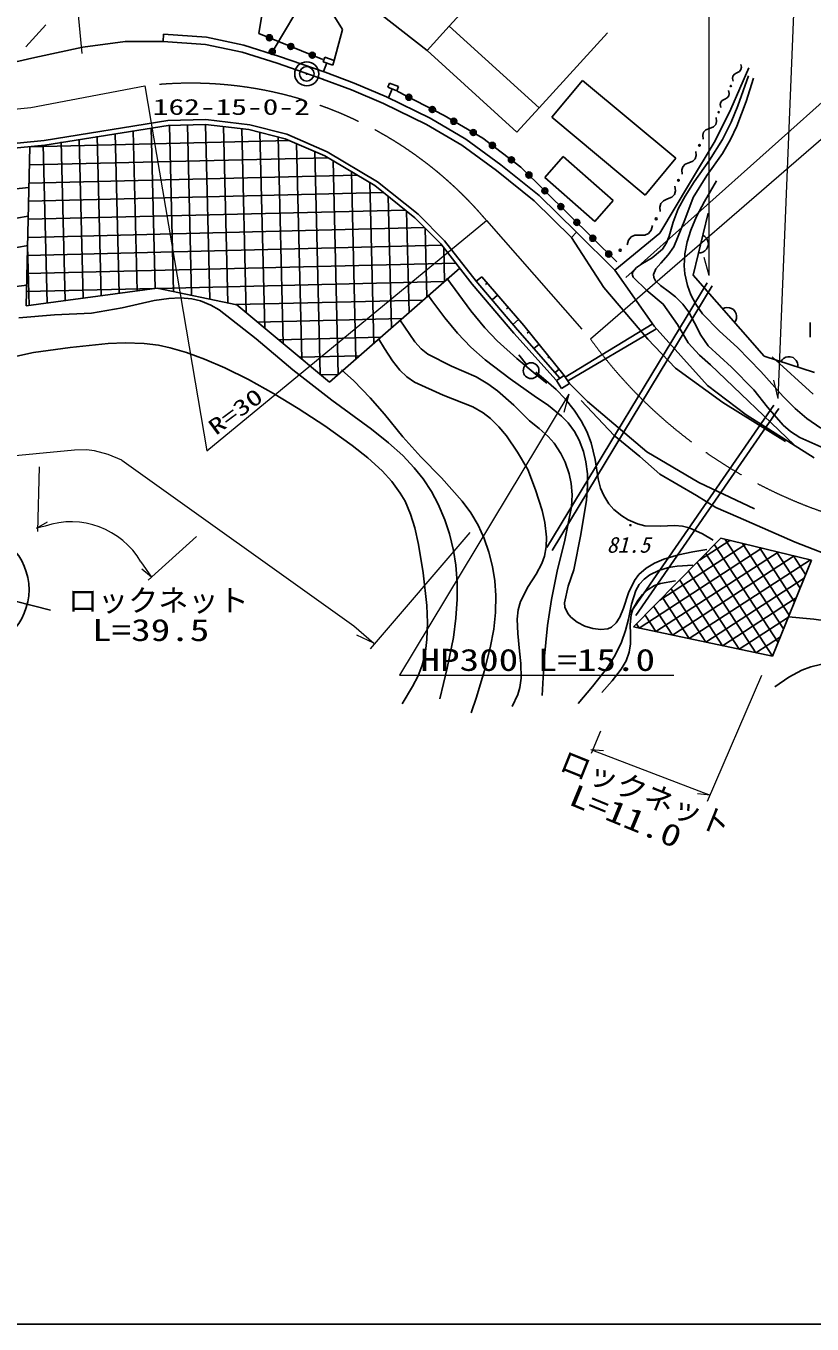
# Model space of a CAD drawing. Units: millimetres, scale not verified. Extents: x 40000 to 680000, y 20000 to 380000.
# Drawn here: x 174994 to 240182, y 205000 to 312699 of the extents above; entities that cross this region are included whole.
import ezdxf
from ezdxf.enums import TextEntityAlignment as Align

# ---------------------------------------------------------------- set-up
doc = ezdxf.new("R2010")
doc.units = ezdxf.units.MM
doc.header["$LTSCALE"] = 1000
doc.linetypes.add('CHAIN', pattern=[18.5, 12, -1.5, 3.5, -1.5])
for name, color, linetype, lineweight in [('M-BGD', 7, 'Continuous', 25), ('M-BGD-EXST', 7, 'Continuous', 25), ('M-BMK', 2, 'CHAIN', 13), ('M-BMK-SRVR', 3, 'Continuous', 25), ('M-STR-HTXT', 7, 'Continuous', 13), ('M-TTL-BAND', 7, 'Continuous', 25)]:
    doc.layers.add(name, color=color, linetype=linetype, lineweight=lineweight)
doc.styles.add('ＭＳ ゴシック', font='')
doc.styles.get('ＭＳ ゴシック').set_extended_font_data('MS Gothic')

msp = doc.modelspace()

# ---------------------------------------------------------------- linework, layer by layer
at = {"layer": 'M-BGD'}
for p, q in [((194299, 312085), (195498, 319207)), ((215756, 318907), (210088, 312672)), ((201253, 312417), (198344, 317104)), ((203353, 314518), (208252, 310652)), ((174979, 310960), (176647, 312781)), ((200562, 309838), (201253, 312417)), ((208252, 310652), (210088, 312672)), ((210088, 312672), (217541, 305896)), ((210088, 312672), (217541, 305896)), ((183225, 311414), (179703, 310933)), ((186360, 311422), (183225, 311414)), ((186360, 311422), (186404, 312021)), ((189890, 311162), (186360, 311422)), ((189975, 311758), (186404, 312021)), ((193073, 311101), (189975, 311758)), ((199622, 309911), (194299, 312085)), ((217541, 305896), (223209, 312131)), ((179703, 310933), (175720, 310078)), ((192920, 310520), (189890, 311162)), ((195838, 309599), (192920, 310520)), ((196026, 310168), (193073, 311101)), ((215705, 303877), (208252, 310652)), ((175720, 310078), (171041, 309030)), ((199615, 308288), (195838, 309599)), ((199812, 308855), (196026, 310168)), ((199785, 310109), (199653, 309731)), ((199653, 309731), (200431, 309460)), ((199653, 309731), (200431, 309460)), ((199933, 309634), (199656, 308909)), ((200562, 309838), (199785, 310109)), ((200431, 309460), (200562, 309838)), ((233456, 305789), (234947, 309235)), ((234274, 309510), (234324, 309276)), ((234324, 309276), (234287, 309081)), ((201978, 307389), (199599, 308294)), ((202200, 307947), (199812, 308855)), ((221138, 308172), (218599, 305125)), ((228880, 301720), (221138, 308172)), ((233616, 308546), (233579, 308351)), ((233579, 308351), (233629, 308116)), ((233740, 308700), (233616, 308546)), ((233952, 308813), (233740, 308700)), ((234163, 308927), (233952, 308813)), ((234287, 309081), (234163, 308927)), ((204647, 306277), (201978, 307389)), ((204896, 306823), (202200, 307947)), ((205151, 307955), (205017, 307613)), ((205017, 307613), (205749, 307326)), ((205017, 307613), (205749, 307326)), ((205357, 307479), (205058, 306743)), ((205883, 307668), (205151, 307955)), ((205749, 307326), (205883, 307668)), ((205769, 307287), (209668, 305263)), ((233266, 307332), (233316, 307098)), ((233316, 307098), (233279, 306903)), ((208224, 304515), (204647, 306277)), ((208508, 305044), (204896, 306823)), ((217541, 305896), (215705, 303877)), ((232608, 306368), (232571, 306173)), ((232571, 306173), (232621, 305939)), ((232732, 306522), (232608, 306368)), ((232943, 306635), (232732, 306522)), ((233155, 306749), (232943, 306635)), ((233279, 306903), (233155, 306749)), ((176495, 303196), (186746, 304848)), ((186746, 304848), (189902, 304925)), ((189902, 304925), (193547, 304494)), ((211466, 303317), (208508, 305044)), ((209668, 305263), (212892, 303389)), ((218599, 305125), (226341, 298673)), ((232152, 303181), (233456, 305789)), ((232237, 305109), (232271, 304781)), ((176547, 302799), (186783, 304449)), ((182399, 303772), (182723, 290522)), ((183894, 304003), (184218, 290726)), ((185389, 304234), (185714, 290930)), ((186783, 304449), (189883, 304524)), ((186884, 304451), (187221, 290666)), ((188383, 304488), (188729, 290351)), ((189883, 304524), (190237, 290036)), ((189883, 304524), (193475, 304100)), ((191388, 304347), (191745, 289721)), ((192892, 304169), (193266, 288907)), ((193475, 304100), (196490, 303347)), ((193547, 304494), (196619, 303727)), ((194400, 303869), (194797, 287631)), ((196619, 303727), (199965, 302267)), ((211136, 302814), (208224, 304515)), ((231195, 303887), (231116, 303627)), ((231388, 304079), (231195, 303887)), ((231693, 304204), (231388, 304079)), ((231999, 304328), (231693, 304204)), ((232191, 304521), (231999, 304328)), ((232271, 304781), (232191, 304521)), ((168368, 302405), (176495, 303196)), ((168405, 302006), (176547, 302799)), ((175310, 302679), (175010, 289470)), ((175310, 302668), (196841, 303194)), ((176420, 302850), (176741, 289706)), ((177915, 303080), (178237, 289910)), ((179409, 303311), (179732, 290114)), ((180904, 303542), (181227, 290318)), ((195910, 303492), (196329, 286355)), ((196490, 303347), (199783, 301911)), ((197424, 302940), (197860, 285078)), ((214004, 300706), (211136, 302814)), ((214370, 301182), (211466, 303317)), ((212892, 303389), (216040, 300990)), ((230010, 299642), (232152, 303181)), ((231116, 303627), (231150, 303298)), ((175276, 301166), (200018, 301771)), ((198940, 302278), (199392, 283802)), ((199783, 301911), (203929, 299450)), ((199965, 302267), (204158, 299780)), ((219542, 301860), (218018, 300119)), ((223702, 298220), (219542, 301860)), ((226341, 298673), (228880, 301720)), ((230492, 301673), (230294, 301475)), ((230574, 301942), (230492, 301673)), ((230539, 302280), (230574, 301942)), ((200460, 301509), (200893, 283792)), ((201982, 300605), (202362, 285078)), ((217149, 298184), (214004, 300706)), ((217547, 298634), (214370, 301182)), ((216040, 300990), (223987, 293118)), ((229466, 301020), (229384, 300752)), ((229384, 300752), (229419, 300414)), ((229664, 301219), (229466, 301020)), ((229979, 301347), (229664, 301219)), ((230294, 301475), (229979, 301347)), ((175242, 299665), (202446, 300330)), ((203505, 299702), (203831, 286363)), ((203929, 299450), (207253, 296777)), ((204158, 299780), (207522, 297074)), ((218018, 300119), (222179, 296479)), ((227564, 295519), (230010, 299642)), ((228814, 299405), (228860, 299028)), ((170105, 298744), (175233, 299301)), ((175208, 298164), (204634, 298883)), ((205033, 298562), (205300, 287649)), ((220661, 295590), (217547, 298634)), ((228208, 298351), (227859, 298201)), ((228557, 298500), (228208, 298351)), ((228774, 298726), (228557, 298500)), ((228860, 299028), (228774, 298726)), ((175174, 296663), (206445, 297427)), ((206564, 297332), (206769, 288935)), ((220241, 295161), (217149, 298184)), ((222179, 296479), (223702, 298220)), ((227641, 297975), (227555, 297674)), ((227555, 297674), (227602, 297296)), ((227859, 298201), (227641, 297975)), ((207253, 296777), (209396, 294609)), ((207522, 297074), (209697, 294874)), ((231565, 297175), (230321, 292028)), ((175139, 295161), (208055, 295966)), ((208099, 295922), (208238, 290220)), ((220661, 295590), (220241, 295161)), ((222909, 291002), (220241, 295161)), ((223815, 292441), (220661, 295590)), ((223815, 292441), (227564, 295519)), ((225183, 295199), (224974, 294933)), ((225492, 295335), (225183, 295199)), ((225902, 295341), (225492, 295335)), ((226312, 295348), (225902, 295341)), ((226622, 295484), (226312, 295348)), ((226831, 295749), (226622, 295484)), ((226939, 296145), (226831, 295749)), ((231280, 295230), (231119, 295330)), ((231405, 295107), (231280, 295230)), ((231515, 294926), (231405, 295107)), ((175105, 293660), (209482, 294500)), ((175124, 294480), (175246, 289502)), ((209396, 294609), (212011, 291285)), ((209639, 294301), (209707, 291506)), ((209697, 294874), (212321, 291538)), ((224974, 294933), (224865, 294537)), ((231123, 293941), (231304, 294051)), ((231304, 294051), (231426, 294176)), ((231426, 294176), (231527, 294337)), ((231567, 294759), (231515, 294926)), ((231527, 294337), (231583, 294570)), ((231583, 294570), (231567, 294759)), ((175071, 292159), (210640, 293028)), ((230767, 293872), (230956, 293888)), ((230956, 293888), (231123, 293941)), ((200167, 283157), (210969, 292610)), ((212801, 291877), (212321, 291538)), ((212801, 291877), (216277, 287834)), ((223815, 292441), (227104, 287785)), ((230321, 292028), (236203, 285297)), ((175010, 289470), (185862, 290950)), ((175037, 290657), (185611, 290916)), ((185862, 290950), (192472, 289569)), ((185982, 290925), (209706, 291505)), ((212011, 291285), (215460, 287220)), ((212321, 291538), (215763, 287481)), ((213235, 291372), (213101, 291256)), ((218194, 269428), (231474, 291385)), ((218622, 269169), (231902, 291126)), ((226571, 286706), (222909, 291002)), ((192411, 289582), (207942, 289961)), ((214104, 290361), (213651, 289971)), ((200167, 283157), (192472, 289569)), ((214973, 289350), (214835, 289231)), ((232943, 289300), (232768, 289227)), ((233116, 289331), (232943, 289300)), ((233327, 289317), (233116, 289331)), ((233494, 289263), (233327, 289317)), ((233657, 289167), (233494, 289263)), ((233815, 288986), (233657, 289167)), ((233889, 288811), (233815, 288986)), ((233920, 288639), (233889, 288811)), ((233905, 288428), (233920, 288639)), ((194204, 288125), (206178, 288418)), ((215843, 288340), (215375, 287938)), ((216277, 287834), (219633, 283701)), ((219702, 283564), (226930, 287961)), ((227104, 287785), (231519, 282880)), ((233756, 288097), (233852, 288261)), ((233852, 288261), (233905, 288428)), ((240024, 288089), (240024, 286889)), ((195954, 286667), (204415, 286874)), ((215460, 287220), (218953, 283309)), ((215763, 287481), (219274, 283483)), ((216697, 287318), (216558, 287205)), ((219916, 283216), (227216, 287551)), ((228847, 284301), (226571, 286706)), ((217536, 286284), (217114, 285942)), ((197703, 285210), (202651, 285331)), ((216490, 284612), (215876, 285401)), ((218375, 285251), (218260, 285158)), ((236203, 285297), (240389, 283939)), ((237695, 285002), (237583, 284849)), ((237827, 285117), (237695, 285002)), ((238016, 285213), (237827, 285117)), ((238187, 285253), (238016, 285213)), ((238376, 285254), (238187, 285253)), ((238605, 285180), (238376, 285254)), ((238757, 285067), (238605, 285180)), ((238872, 284936), (238757, 285067)), ((238969, 284747), (238872, 284936)), ((239008, 284576), (238969, 284747)), ((239010, 284386), (239008, 284576)), ((199452, 283752), (200887, 283787)), ((217396, 283693), (218177, 283068)), ((219213, 284218), (218872, 283941)), ((218984, 283289), (219633, 283701)), ((219408, 282622), (218984, 283289)), ((219633, 283701), (220057, 283033)), ((232798, 281467), (228847, 284301)), ((220057, 283033), (219408, 282622)), ((220057, 283033), (221569, 281550)), ((231519, 282880), (234707, 280427)), ((223767, 278713), (221040, 281621)), ((221569, 281550), (226474, 277369)), ((225159, 264057), (237023, 281233)), ((237995, 278236), (232798, 281467)), ((225570, 263773), (237434, 280948)), ((234707, 280427), (240349, 276871)), ((225893, 276985), (223767, 278713)), ((227554, 275523), (225893, 276985)), ((226474, 277369), (230797, 274816)), ((230610, 273730), (227554, 275523)), ((230797, 274816), (235412, 272639)), ((232204, 272733), (230610, 273730)), ((234065, 271936), (232204, 272733)), ((238782, 269876), (234065, 271936)), ((232626, 270191), (225387, 262841)), ((225847, 262744), (236030, 269371)), ((227572, 265059), (234692, 269693)), ((230844, 268382), (233354, 270016)), ((237372, 261535), (232091, 269649)), ((240130, 268384), (232626, 270191)), ((237828, 262667), (232988, 270104)), ((238284, 263800), (234403, 269763)), ((238740, 264932), (235818, 269422)), ((244894, 267484), (238782, 269876)), ((227230, 262451), (237368, 269049)), ((228614, 262158), (238706, 268727)), ((229997, 261866), (240044, 268404)), ((235532, 260695), (230654, 268190)), ((236915, 260402), (231373, 268919)), ((236915, 260402), (240130, 268384)), ((239196, 266065), (237233, 269082)), ((239652, 267197), (238648, 268741)), ((240108, 268329), (240062, 268400)), ((234148, 260988), (229936, 267460)), ((232765, 261280), (229218, 266731)), ((231381, 261573), (239521, 266870)), ((229997, 261866), (227781, 265272)), ((231381, 261573), (228499, 266001)), ((232765, 261280), (238869, 265253)), ((228614, 262158), (227062, 264542)), ((225387, 262841), (236915, 260402)), ((225847, 262744), (225626, 263083)), ((227230, 262451), (226344, 263813)), ((234148, 260988), (238218, 263636)), ((235532, 260695), (237567, 262019))]:
    msp.add_line(p, q, dxfattribs=at)
for points in [[(238699, 277950), (231751, 284584), (230863, 285396), (229917, 286419), (229015, 287933), (227849, 289619), (226486, 290754), (225341, 291855), (225278, 292104), (225328, 292302), (225636, 292646), (226133, 292988), (226923, 293473), (227782, 294183), (228115, 294693), (228345, 295248), (228662, 296418), (229085, 297534), (229656, 298590), (230419, 299764), (231687, 301568), (232753, 303287), (233468, 304721), (234033, 306072), (234910, 308567)], [(235320, 308362), (234713, 306441), (233940, 304376), (233433, 303290), (232760, 302116), (231467, 300301), (230315, 298456), (229646, 296606), (228718, 294376), (228255, 293719), (227632, 293030), (227233, 292539), (227031, 292075), (227051, 291834), (227202, 291556), (227620, 291153), (228365, 290617), (228869, 290238), (229481, 289618), (229957, 288948), (230436, 288075), (230968, 287035), (231582, 286148), (233491, 284392), (235368, 282511), (236490, 281072), (237800, 279569), (238392, 279052), (239157, 278560), (241669, 277438)], [(240911, 279322), (239739, 280134), (238771, 280963), (237792, 281947), (235931, 284027), (234002, 286015), (232497, 287388), (231110, 288826), (230534, 289628), (230131, 290395), (229855, 291152), (229640, 292139), (229586, 292798), (229636, 293797), (229827, 294784), (230130, 295750), (230610, 296894), (231251, 298146), (232248, 299863)], [(175186, 296924), (174196, 296755), (173060, 296434), (172342, 296130), (171523, 295646), (170103, 294524), (168549, 293449), (167832, 293130), (166889, 292835), (165500, 292565), (164065, 292397), (163525, 292345)], [(175177, 294471), (174211, 294314), (173143, 294030), (172043, 293612), (170789, 293009), (168145, 291512), (165453, 290121), (164444, 289735), (163105, 289354), (161733, 289087), (160135, 288900), (158111, 288804), (156079, 288808), (150201, 289014)], [(140948, 286978), (143905, 286393), (147063, 285881), (148905, 285682), (150888, 285575), (153276, 285570), (155878, 285673), (159102, 285882), (162537, 286212), (163921, 286458), (165269, 286811), (166203, 287146), (167208, 287622), (169624, 289128), (172048, 290520), (172956, 290862), (173717, 291040), (175078, 291185)], [(217396, 283693), (215693, 285097), (214068, 286575), (213038, 287666), (211895, 289053), (209910, 291773)], [(209320, 256875), (209935, 259416), (210442, 261971), (210656, 263556), (210763, 265155), (210752, 266534), (210632, 267955), (210439, 269168), (210107, 270561), (209731, 271723), (209183, 273026), (208620, 274086), (207936, 275126), (207197, 276049), (206245, 277052), (205062, 278120), (203643, 279250), (200361, 281659), (197127, 284166), (194075, 286728), (191015, 289149), (190334, 289544), (189478, 289898), (188748, 290064), (187804, 290137), (186832, 290087), (185635, 289908), (182966, 289310), (180438, 288873), (177355, 288726), (174404, 288486)], [(217138, 282015), (215156, 283416), (213087, 285009), (211891, 286063), (210777, 287197), (209720, 288476), (208655, 289933), (208412, 290275)], [(216748, 279932), (215463, 281224), (214111, 282422), (213308, 283013), (212330, 283593), (210276, 284474), (208331, 285467), (207774, 285923), (207239, 286500), (205993, 288316)], [(216618, 275895), (215770, 277331), (214856, 278683), (214222, 279450), (213520, 280132), (212906, 280597), (212049, 281086), (209586, 282062), (207208, 283135), (206576, 283587), (206007, 284131), (205387, 284903), (204721, 285927), (204265, 286703)], [(174232, 285300), (175609, 285606), (178659, 286026), (181806, 286354), (183208, 286413), (184796, 286363), (185975, 286220), (186960, 286006), (188301, 285610), (189809, 285053), (191487, 284328), (193450, 283358), (195534, 282206), (197577, 280961), (199766, 279516), (202047, 277886), (203332, 276867), (204525, 275776), (205328, 274894), (206031, 273946), (206429, 273269), (206895, 272198), (207249, 271066), (207556, 269687), (207925, 267313), (208235, 264622), (208300, 263188), (208249, 261782), (208120, 260803), (207844, 259663), (207507, 258770), (207058, 257885), (206183, 256457)], [(240270, 282141), (236879, 285255)], [(204716, 280489), (203537, 281854), (202191, 283247), (201154, 284169)], [(231982, 270036), (231090, 270564), (229996, 271059), (229431, 271200), (228795, 271249), (227594, 271193), (226310, 271237), (225709, 271386), (224938, 271714), (224398, 272046), (223752, 272586), (223339, 273052), (222903, 273740), (222644, 274357), (222447, 275124), (222198, 276727), (221869, 278111), (221497, 279043), (221029, 279926), (220446, 280819), (219699, 281762), (218961, 282536), (217907, 283456), (217269, 283968)], [(217138, 282015), (218317, 281214), (219407, 280332), (219955, 279760), (220475, 279050), (220860, 278342), (221225, 277396), (221435, 276546), (221558, 275552), (221572, 274551), (221477, 273348), (221022, 270502), (220424, 267580), (219954, 266222), (219646, 264835), (219692, 264468), (219926, 263964), (220193, 263647), (220717, 263231), (221338, 262907), (222002, 262696), (222656, 262617), (223244, 262693), (223546, 262823), (223941, 263164), (224243, 263635), (224553, 264403), (224968, 265674), (225450, 266699), (225825, 267184), (226428, 267718), (227125, 268141), (227888, 268470), (229099, 268826), (230298, 269067), (231461, 269255)], [(204716, 280489), (206251, 278618), (207753, 276950), (209446, 275217), (211176, 273278), (211876, 272315), (212489, 271279), (212993, 270183), (213392, 269037), (213687, 267856), (213878, 266656), (213963, 265439), (213935, 264046), (213788, 262663), (213501, 261092), (213004, 259139), (212345, 257001), (211923, 255719)], [(217789, 257146), (217975, 260144), (218252, 262947), (218582, 265114), (219053, 267468), (219686, 270040), (220244, 272802), (220291, 273796), (220215, 274733), (220050, 275528), (219718, 276496), (219358, 277232), (218797, 278079), (218302, 278644), (217557, 279311), (216748, 279932)], [(216618, 275895), (217250, 274226), (217789, 272510), (218016, 271502), (218155, 270279), (218131, 269475), (217988, 268698), (217776, 268105), (217303, 267219), (216648, 266185), (216011, 264952), (215821, 264267), (215736, 263490), (215773, 262281), (215936, 260836), (216041, 259804), (216055, 258589), (215946, 257807), (215771, 257220), (215316, 256234)], [(220784, 256495), (221983, 257882), (223211, 259483), (223848, 260499), (224380, 261575), (224724, 262528), (224958, 263485), (225206, 264713), (225573, 265850), (225858, 266348), (226262, 266797), (226741, 267151), (227479, 267515), (228280, 267759), (228999, 267880), (230289, 267953)], [(222737, 257406), (223606, 258355), (224365, 259334), (224756, 260018), (225018, 260738), (225119, 261438), (225118, 262234), (225107, 263046), (225195, 263850), (225335, 264307), (225727, 265041), (226127, 265529), (226599, 265943), (227127, 266264), (227615, 266452), (228857, 266651)], [(238235, 263678), (240325, 263487), (242703, 263162), (245142, 262853)], [(237103, 257876), (238266, 258656), (239340, 259239), (240092, 259528), (240871, 259708), (241676, 259760), (242679, 259696), (249835, 258716)]]:
    msp.add_lwpolyline(points, dxfattribs=at)
for centre, radius in [((195186, 311723), 250), ((195186, 311723), 150), ((195186, 311723), 50), ((196960, 310998), 250), ((196960, 310998), 150), ((196960, 310998), 50), ((198735, 310273), 250), ((198735, 310273), 150), ((198735, 310273), 50), ((206744, 306781), 250), ((233447, 307724), 48), ((206744, 306781), 150), ((206744, 306781), 50), ((208693, 305769), 250), ((208693, 305769), 150), ((208693, 305769), 50), ((210474, 304794), 250), ((210474, 304794), 150), ((210474, 304794), 50), ((232439, 305547), 48), ((212086, 303857), 250), ((212086, 303857), 150), ((212086, 303857), 50), ((213679, 302789), 250), ((213679, 302789), 150), ((213679, 302789), 50), ((230845, 302789), 66), ((215253, 301589), 250), ((215253, 301589), 150), ((215253, 301589), 50), ((216703, 300334), 250), ((216703, 300334), 150), ((216703, 300334), 50), ((229105, 299889), 68), ((218027, 299022), 250), ((218027, 299022), 150), ((218027, 299022), 50), ((219352, 297710), 250), ((219352, 297710), 150), ((219352, 297710), 50), ((220676, 296398), 250), ((220676, 296398), 150), ((220676, 296398), 50), ((227261, 296703), 76), ((222001, 295086), 250), ((222001, 295086), 150), ((222001, 295086), 50), ((223325, 293774), 250), ((224282, 294085), 82), ((223325, 293774), 150), ((223325, 293774), 50), ((216889, 284099), 650), ((225122, 271283), 50), ((225122, 271283), 30), ((225122, 271283), 10)]:
    msp.add_circle(centre, radius, dxfattribs=at)
at = {"layer": 'M-BGD-EXST'}
msp.add_line((206040, 328378), (195566, 310806), dxfattribs=at)
for radius in [250, 150, 50]:
    msp.add_circle((195417, 310582), radius, dxfattribs=at)
at = {"layer": 'M-BMK'}
for p, q in [((175392, 305930), (184844, 307721)), ((169305, 305353), (175392, 305930)), ((213175, 296566), (221800, 286731))]:
    msp.add_line(p, q, dxfattribs=at)
for centre, radius, start, end in [((188664, 275867), 32082, 40.18031, 96.83734), ((254216, 310167), 40000, 215.86531, 253.47572)]:
    msp.add_arc(centre, radius, start, end, dxfattribs=at)
at = {"layer": 'M-BMK-SRVR'}
msp.add_line((152783, 270284), (177040, 264235), dxfattribs=at)
for centre, radius in [((198281, 308727), 1000), ((198281, 308727), 600), ((198281, 308727), 40), ((170248, 265929), 5000)]:
    msp.add_circle(centre, radius, dxfattribs=at)
at = {"layer": 'M-STR-HTXT'}
for p, q in [((176939, 339363), (179621, 310423)), ((231661, 291997), (231661, 331389)), ((237362, 281804), (238744, 315149)), ((247728, 312384), (224750, 291825)), ((184844, 307721), (189990, 277438)), ((221800, 286731), (244856, 306700)), ((189990, 277438), (213175, 296566)), ((231661, 291997), (231241, 293497)), ((237362, 281804), (237004, 283320)), ((220026, 282137), (205981, 258841)), ((220026, 282137), (219611, 280636)), ((176100, 276110), (175963, 270768)), ((182943, 276677), (202179, 262921)), ((175880, 271019), (176771, 271552)), ((176575, 271208), (175880, 271019)), ((189134, 270354), (185125, 266709)), ((211805, 270675), (203541, 261032)), ((184530, 268241), (185414, 266978)), ((185414, 266978), (184611, 267637)), ((202179, 262921), (203843, 261499)), ((203843, 261499), (202430, 262154)), ((205981, 258841), (228721, 258841)), ((235980, 258816), (231492, 248343)), ((222653, 254192), (221860, 252348)), ((221847, 252672), (222881, 252576)), ((221971, 252610), (231721, 248884)), ((231721, 248884), (230687, 248980))]:
    msp.add_line(p, q, dxfattribs=at)
msp.add_lwpolyline([(182943, 276677), (181816, 277131), (180666, 277453), (180012, 277527), (179009, 277514), (169455, 276594), (159720, 275645), (149977, 274710), (140227, 273787), (130470, 272876), (120708, 271973), (110942, 271078), (101172, 270189), (91400, 269305), (81626, 268423), (74042, 267740)], dxfattribs=at)
msp.add_arc((178721, 264816), 6743, 30.52428, 108.56308, dxfattribs=at)
at = {"layer": 'M-TTL-BAND'}
msp.add_line((40000, 205000), (579000, 205000), dxfattribs=at)

# ---------------------------------------------------------------- texts
at = {"layer": 'M-BGD', "style": 'ＭＳ ゴシック', "oblique": 15}
msp.add_text('81.5', height=1320, dxfattribs=at).set_placement((223159, 268596), align=Align.BOTTOM_LEFT)
at = {"layer": 'M-BMK-SRVR', "style": 'ＭＳ ゴシック', "width": 1.45}
msp.add_text('162-15-0-2', height=1320, dxfattribs=at).set_placement((185510, 304928), align=Align.BOTTOM_LEFT)
at = {"layer": 'M-STR-HTXT', "style": 'ＭＳ ゴシック'}
for s, height, rotation, width, p in [('R=30', 1320, 36.5, 1.4, (190978, 278365)), ('L=11.0', 1833, 337.6, 1.3, (219686, 247636))]:
    msp.add_text(s, height=height, rotation=rotation, dxfattribs=dict(at, width=width)).set_placement(p, align=Align.BOTTOM_LEFT)
msp.add_text('ロックネット', height=1833, dxfattribs=at).set_placement((178467, 263572), align=Align.BOTTOM_LEFT)
at = {"layer": 'M-STR-HTXT', "style": 'ＭＳ ゴシック', "width": 1.3}
for s, p in [('L=39.5', (180475, 261118)), ('HP300 L=15.0', (207712, 258638))]:
    msp.add_text(s, height=1833, dxfattribs=at).set_placement(p, align=Align.BOTTOM_LEFT)
at = {"layer": 'M-STR-HTXT', "style": 'ＭＳ ゴシック'}
msp.add_text('ロックネット', height=1833, rotation=338.1, dxfattribs=at).set_placement((218886, 250483), align=Align.BOTTOM_LEFT)

doc.saveas('drawing.dxf')
